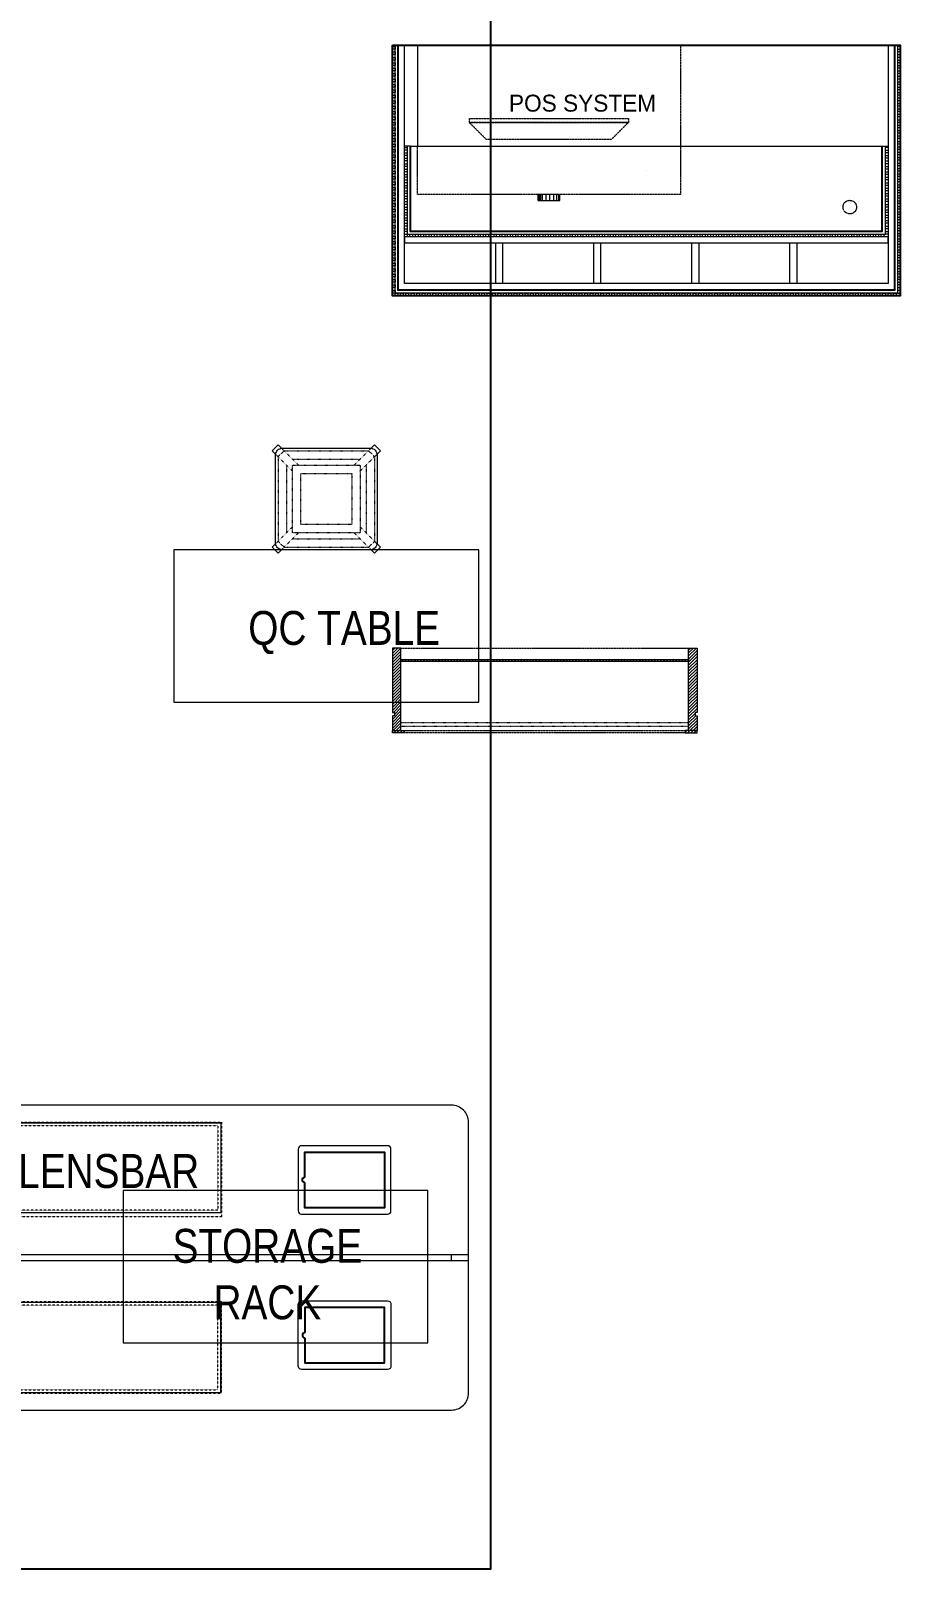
# Model space of a CAD drawing. Header units: metres. Extents: x 0 to 6210, y 0 to 10015.
# Drawn here: x 3642 to 6210, y 0 to 4542 of the extents above; entities that cross this region are included whole.
import ezdxf

# ---------------------------------------------------------------- set-up
doc = ezdxf.new("R2010")
doc.units = ezdxf.units.M
for name, pattern in [('a_p6_plan_L18$0$HIDDEN', [0.375, 0.25, -0.125]), ('ACAD_ISO03W100', [30, 12, -18]), ('HIDDENX2', [0.75, 0.5, -0.25])]:
    doc.linetypes.add(name, pattern=pattern)
doc.layers.add('FloorPlan', color=1, linetype='Continuous')
for name, color, linetype, lineweight in [('I-LK FF&E', 1, 'Continuous', 9), ('I-LK TEXT', 31, 'Continuous', 5), ('LN-ELEVATION-1', 81, 'Continuous', 13), ('LN-ELEVATION-2', 103, 'Continuous', 20), ('LN-ELEVATION-3', 125, 'a_p6_plan_L18$0$HIDDEN', 18), ('LN-ELEVATION-4', 145, 'Continuous', 13), ('LN-ELEVATION-5', 167, 'Continuous', 5), ('LN-HATCH', 251, 'Continuous', 0)]:
    doc.layers.add(name, color=color, linetype=linetype, lineweight=lineweight)
doc.styles.add('LK TXT', font='Arial Narrow.ttf')
pattern_1 = [(45, (4208834.247, 1706614.74), (-4.4901280605, 4.4901280605), [])]
pattern_2 = [(45, (4209134.247, 1706614.74), (-4.4901280605, 4.4901280605), [])]

# ---------------------------------------------------------------- blocks, each defined once
blk = doc.blocks.new('ipad')
at = {"color": 3, "linetype": 'Continuous'}
blk.add_lwpolyline([(357868.7, -232321.1), (358122.7, -232321.1, 0.414214), (358132.7, -232311.1), (358132.7, -232129.1, 0.414214), (358122.7, -232119.1), (357868.7, -232119.1, 0.414214), (357858.7, -232129.1), (357858.7, -232311.1, 0.414214)], format="xyb", close=True, dxfattribs=at)
at = {"color": 3, "linetype": 'Continuous', "lineweight": 25}
blk.add_lwpolyline([(358113.2, -232229.7), (358113.2, -232302.1), (357878.2, -232302.1), (357878.2, -232138.1), (358113.2, -232138.1), (358113.2, -232210.6, 0.327538), (358114.6, -232212.5, -0.733799), (358114.6, -232227.8, 0.327538)], format="xyb", close=True, dxfattribs=at)
blk = doc.blocks.new('lensbar')
at = {"color": 5, "linetype": 'HIDDENX2', "ltscale": 0.05}
for points in [[(730, 850), (1370, 850), (1370, 570.5), (730, 570.5)], [(740, 840), (1360, 840), (1360, 590.5), (740, 590.5)], [(730, 50), (1370, 50), (1370, 319.5), (730, 319.5)], [(740, 60), (1360, 60), (1360, 309.5), (740, 309.5)]]:
    blk.add_lwpolyline(points, close=True, dxfattribs=at)
at = {"color": 4, "linetype": 'Continuous'}
for points in [[(732, 848), (1368, 848), (1368, 582.5), (732, 582.5)], [(732, 52), (1368, 52), (1368, 317.5), (732, 317.5)]]:
    blk.add_lwpolyline(points, close=True, dxfattribs=at)
at = {"layer": 'LN-ELEVATION-1'}
for points in [[(2100, 458.5), (0, 458.5), (0, 441.5), (2100, 441.5)], [(50, 441.5), (2050, 441.5), (2050, 458.5), (50, 458.5)]]:
    blk.add_lwpolyline(points, close=True, dxfattribs=at)
at = {"layer": 'LN-ELEVATION-2'}
blk.add_lwpolyline([(50, 0), (2050, 0, 0.414214), (2100, 50), (2100, 850, 0.414214), (2050, 900), (50, 900, 0.414214), (0, 850), (0, 50, 0.414214)], format="xyb", close=True, dxfattribs=at)
at = {"color": 2, "linetype": 'Continuous', "xscale": -1, "rotation": 180}
blk.add_blockref('IPAD', (-357629.7, -231541.1), dxfattribs=at)
at = {"color": 2, "linetype": 'Continuous'}
blk.add_blockref('IPAD', (-357629.7, 232441.1), dxfattribs=at)
at = {"layer": 'LN-ELEVATION-1', "rotation": 180}
blk.add_blockref('IPAD', (359729.7, -231540.6), dxfattribs=at)
at = {"layer": 'LN-ELEVATION-1', "xscale": -1}
blk.add_blockref('IPAD', (359729.7, 232441.1), dxfattribs=at)
blk = doc.blocks.new('LENSBAR_1')
at = {"layer": 'I-LK FF&E'}
blk.add_blockref('LENSBAR', (0, 0), dxfattribs=at)
at = {"layer": 'I-LK TEXT', "color": 0, "linetype": 'Continuous', "ltscale": 3, "insert": (1162, 705.1), "char_height": 100, "width": 783.964, "attachment_point": 5, "style": 'LK TXT'}
blk.add_mtext('\\pxql;LENSBAR', dxfattribs=at)
blk = doc.blocks.new('STORAGE_RACK_1')
at = {"layer": 'I-LK FF&E'}
blk.add_lwpolyline([(900, 468.1), (0, 468.1), (0, 18.1), (900, 18.1)], close=True, dxfattribs=at)
at = {"layer": 'I-LK TEXT', "color": 0, "linetype": 'Continuous', "ltscale": 3, "insert": (-123.9, 354.8), "char_height": 100, "attachment_point": 1, "style": 'LK TXT'}
blk.add_mtext_dynamic_manual_height_columns('\\pxqc;STORAGE \\PRACK', width=1099.487, gutter_width=1, heights=[0], dxfattribs=at)
blk = doc.blocks.new('dfghthrtwe')
at = {"layer": 'LN-ELEVATION-1', "ltscale": 0.5}
blk.add_lwpolyline([(130, -225), (-130, -225, -0.414214), (-150, -205), (-150, 55, -0.414214), (-130, 75), (130, 75, -0.414214), (150, 55), (150, -205, -0.414214)], format="xyb", close=True, dxfattribs=at)
at = {"layer": 'LN-ELEVATION-3', "linetype": 'ACAD_ISO03W100', "ltscale": 0.05}
for p, q in [((-100, 7.3), (-142.4, 49.7)), ((-142.4, -199.7), (-142.4, 49.7)), ((-82.3, 25), (-124.7, 67.4)), ((124.7, 67.4), (-124.7, 67.4)), ((82.3, 25), (124.7, 67.4)), ((100, 7.3), (142.4, 49.7)), ((142.4, -199.7), (142.4, 49.7)), ((-117.4, -174.7), (-117.4, 24.7)), ((99.7, 42.4), (-99.7, 42.4)), ((117.4, -174.7), (117.4, 24.7)), ((-100, -157.3), (-142.4, -199.7)), ((-82.3, -175), (-124.7, -217.4)), ((82.3, -175), (124.7, -217.4)), ((100, -157.3), (142.4, -199.7)), ((124.7, -217.4), (-124.7, -217.4)), ((99.7, -192.4), (-99.7, -192.4))]:
    blk.add_line(p, q, dxfattribs=at)
for points in [[(-132.2, 74.9), (-124.7, 67.4), (-142.4, 49.7), (-149.9, 57.2)], [(132.2, 74.9), (124.7, 67.4), (142.4, 49.7), (149.9, 57.2)], [(-132.2, -224.9), (-124.7, -217.4), (-142.4, -199.7), (-149.9, -207.2)], [(132.2, -224.9), (124.7, -217.4), (142.4, -199.7), (149.9, -207.2)]]:
    blk.add_lwpolyline(points, dxfattribs=at)
for points in [[(100, -175), (-100, -175), (-100, 25), (100, 25)], [(75, -150), (-75, -150), (-75, 0), (75, 0)]]:
    blk.add_lwpolyline(points, close=True, dxfattribs=at)
at = {"layer": 'LN-ELEVATION-5', "ltscale": 0.5}
for points in [[(-149.9, 57.2), (-160.1, 67.4), (-142.4, 85.1), (-132.2, 74.9)], [(149.9, 57.2), (160.1, 67.4), (142.4, 85.1), (132.2, 74.9)], [(-149.9, -207.2), (-160.1, -217.4), (-142.4, -235.1), (-132.2, -224.9)], [(149.9, -207.2), (160.1, -217.4), (142.4, -235.1), (132.2, -224.9)]]:
    blk.add_lwpolyline(points, dxfattribs=at)
blk = doc.blocks.new('QC_TABLE_MEDIUM_1')
at = {"layer": 'I-LK FF&E'}
blk.add_lwpolyline([(0, 0), (900, 0), (900, 450), (0, 450)], close=True, dxfattribs=at)
at = {"layer": 'I-LK FF&E', "rotation": 180}
blk.add_blockref('DFGHTHRTWE', (450, 525), dxfattribs=at)
at = {"layer": 'I-LK TEXT', "color": 0, "linetype": 'Continuous', "ltscale": 3, "insert": (110.7, 269.3), "char_height": 100, "attachment_point": 1, "style": 'LK TXT'}
blk.add_mtext_dynamic_manual_height_columns('\\pxqc;QC TABLE', width=783.964, gutter_width=1, heights=[0], dxfattribs=at)
blk = doc.blocks.new('jj 900')
at = {"layer": 'LN-HATCH', "ltscale": 0.5}
h = blk.add_hatch(dxfattribs=at)
h.set_pattern_fill('ANSI31', color=256, scale=50)
h.set_pattern_definition([(45, (0, 0), (-4.419417, 4.419417), [])])
h.paths.add_polyline_path([(-911.8, 0), (-911.8, -190), (-905.8, -190), (-905.8, -200), (-911.8, -200), (-911.8, -244), (-886.8, -244), (-886.8, 0)])
h = blk.add_hatch(dxfattribs=at)
h.set_pattern_fill('ANSI31', color=256, scale=2)
h.set_pattern_definition(pattern_1)
h.paths.add_polyline_path([(-11.8, 0), (-11.8, -190), (-17.8, -190), (-17.8, -200), (-11.8, -200), (-11.8, -244), (-36.8, -244), (-36.8, 0)])
h = blk.add_hatch(dxfattribs=at)
h.set_pattern_fill('ANSI31', color=256, scale=2)
h.set_pattern_definition(pattern_2)
h.paths.add_polyline_path([(-36.8, -40), (-886.8, -40), (-886.8, -34), (-36.8, -34)])
h = blk.add_hatch(dxfattribs=at)
h.set_pattern_fill('ANSI31', color=256, scale=2)
h.set_pattern_definition(pattern_2)
h.paths.add_polyline_path([(-876.8, -244), (-876.8, -250), (-911.8, -250), (-911.8, -244)])
h = blk.add_hatch(dxfattribs=at)
h.set_pattern_fill('ANSI31', color=256, scale=2)
h.set_pattern_definition(pattern_1)
h.paths.add_polyline_path([(-46.8, -244), (-46.8, -250), (-11.8, -250), (-11.8, -244)])
at = {"layer": 'LN-ELEVATION-1', "ltscale": 0.5}
for points in [[(-911.8, 0), (-911.8, -190), (-905.8, -190), (-905.8, -200), (-911.8, -200), (-911.8, -244), (-886.8, -244), (-886.8, 0)], [(-11.8, 0), (-11.8, -190), (-17.8, -190), (-17.8, -200), (-11.8, -200), (-11.8, -244), (-36.8, -244), (-36.8, 0)], [(-36.8, -40), (-886.8, -40), (-886.8, -34), (-36.8, -34)], [(-876.8, -244), (-876.8, -250), (-911.8, -250), (-911.8, -244)], [(-46.8, -244), (-46.8, -250), (-11.8, -250), (-11.8, -244)]]:
    blk.add_lwpolyline(points, close=True, dxfattribs=at)
at = {"layer": 'LN-ELEVATION-3', "ltscale": 0.5}
for p, q in [((-886.8, 0), (-36.8, 0)), ((-876.8, -244), (-46.8, -244)), ((-46.8, -250), (-876.8, -250))]:
    blk.add_line(p, q, dxfattribs=at)
at = {"layer": 'LN-ELEVATION-4', "linetype": 'ACAD_ISO03W100', "ltscale": 0.05}
blk.add_lwpolyline([(-886.8, -220), (-36.8, -220), (-36.8, -232), (-886.8, -232)], close=True, dxfattribs=at)
blk = doc.blocks.new('JJ_FIXTURE_MEDIUM_2')
at = {"layer": 'I-LK FF&E'}
blk.add_blockref('JJ 900', (911.8, 250), dxfattribs=at)
blk = doc.blocks.new('pos1500')
blk.add_lwpolyline([(0, -72), (0, -72)])
at = {"layer": 'Defpoints'}
blk.add_lwpolyline([(-750, 298), (750, 298), (750, -442), (-750, -442)], close=True, dxfattribs=at)
at = {"layer": 'LN-ELEVATION-1', "ltscale": 0.5}
for points in [[(-696, 0), (-714, 0)], [(-706, 0), (-706, -260), (706, -260), (706, 0)], [(-698, 0), (-698, -252), (698, -252), (698, 0)], [(-696, 0), (-696, -250), (696, -250), (696, 0)], [(-696, 0), (696, 0)], [(696, 0), (714, 0)]]:
    blk.add_lwpolyline(points, dxfattribs=at)
for points in [[(714, 0), (714, -4), (706, -4), (706, 0)], [(-706, -4), (-706, -12), (-714, -12), (-714, -4)], [(-706, -20), (-706, -28), (-714, -28), (-714, -20)], [(-706, -36), (-706, -44), (-714, -44), (-714, -36)], [(714, -12), (714, -20), (706, -20), (706, -12)], [(714, -28), (714, -36), (706, -36), (706, -28)], [(714, -44), (714, -52), (706, -52), (706, -44)], [(-706, -52), (-706, -60), (-714, -60), (-714, -52)], [(-706, -68), (-706, -76), (-714, -76), (-714, -68)], [(-706, -84), (-706, -92), (-714, -92), (-714, -84)], [(714, -60), (714, -68), (706, -68), (706, -60)], [(714, -76), (714, -84), (706, -84), (706, -76)], [(-706, -100), (-706, -108), (-714, -108), (-714, -100)], [(-706, -116), (-706, -124), (-714, -124), (-714, -116)], [(-706, -132), (-706, -140), (-714, -140), (-714, -132)], [(714, -92), (714, -100), (706, -100), (706, -92)], [(714, -108), (714, -116), (706, -116), (706, -108)], [(714, -124), (714, -132), (706, -132), (706, -124)], [(-706, -148), (-706, -156), (-714, -156), (-714, -148)], [(-706, -164), (-706, -172), (-714, -172), (-714, -164)], [(-706, -180), (-706, -188), (-714, -188), (-714, -180)], [(714, -140), (714, -148), (706, -148), (706, -140)], [(714, -156), (714, -164), (706, -164), (706, -156)], [(714, -172), (714, -180), (706, -180), (706, -172)], [(-706, -196), (-706, -204), (-714, -204), (-714, -196)], [(-706, -212), (-706, -220), (-714, -220), (-714, -212)], [(714, -188), (714, -196), (706, -196), (706, -188)], [(714, -204), (714, -212), (706, -212), (706, -204)], [(714, -220), (714, -228), (706, -228), (706, -220)], [(-706, -228), (-706, -236), (-714, -236), (-714, -228)], [(-706, -244), (-706, -252), (-714, -252), (-714, -244)], [(-706, -260), (-706, -268), (-714, -268), (-714, -260)], [(-690, -260), (-690, -268), (-698, -268), (-698, -260)], [(-674, -260), (-674, -268), (-682, -268), (-682, -260)], [(-658, -260), (-658, -268), (-666, -268), (-666, -260)], [(-642, -260), (-642, -268), (-650, -268), (-650, -260)], [(-626, -260), (-626, -268), (-634, -268), (-634, -260)], [(-610, -260), (-610, -268), (-618, -268), (-618, -260)], [(-594, -260), (-594, -268), (-602, -268), (-602, -260)], [(-578, -260), (-578, -268), (-586, -268), (-586, -260)], [(-562, -260), (-562, -268), (-570, -268), (-570, -260)], [(-546, -260), (-546, -268), (-554, -268), (-554, -260)], [(-530, -260), (-530, -268), (-538, -268), (-538, -260)], [(-514, -260), (-514, -268), (-522, -268), (-522, -260)], [(-498, -260), (-498, -268), (-506, -268), (-506, -260)], [(-482, -260), (-482, -268), (-490, -268), (-490, -260)], [(-466, -260), (-466, -268), (-474, -268), (-474, -260)], [(-450, -260), (-450, -268), (-458, -268), (-458, -260)], [(-434, -260), (-434, -268), (-442, -268), (-442, -260)], [(-418, -260), (-418, -268), (-426, -268), (-426, -260)], [(-402, -260), (-402, -268), (-410, -268), (-410, -260)], [(-386, -260), (-386, -268), (-394, -268), (-394, -260)], [(-370, -260), (-370, -268), (-378, -268), (-378, -260)], [(-354, -260), (-354, -268), (-362, -268), (-362, -260)], [(-338, -260), (-338, -268), (-346, -268), (-346, -260)], [(-322, -260), (-322, -268), (-330, -268), (-330, -260)], [(-306, -260), (-306, -268), (-314, -268), (-314, -260)], [(-290, -260), (-290, -268), (-298, -268), (-298, -260)], [(-274, -260), (-274, -268), (-282, -268), (-282, -260)], [(-258, -260), (-258, -268), (-266, -268), (-266, -260)], [(-242, -260), (-242, -268), (-250, -268), (-250, -260)], [(-226, -260), (-226, -268), (-234, -268), (-234, -260)], [(-210, -260), (-210, -268), (-218, -268), (-218, -260)], [(-194, -260), (-194, -268), (-202, -268), (-202, -260)], [(-178, -260), (-178, -268), (-186, -268), (-186, -260)], [(-162, -260), (-162, -268), (-170, -268), (-170, -260)], [(-146, -260), (-146, -268), (-154, -268), (-154, -260)], [(-130, -260), (-130, -268), (-138, -268), (-138, -260)], [(-114, -260), (-114, -268), (-122, -268), (-122, -260)], [(-98, -260), (-98, -268), (-106, -268), (-106, -260)], [(-82, -260), (-82, -268), (-90, -268), (-90, -260)], [(-66, -260), (-66, -268), (-74, -268), (-74, -260)], [(-50, -260), (-50, -268), (-58, -268), (-58, -260)], [(-34, -260), (-34, -268), (-42, -268), (-42, -260)], [(-18, -260), (-18, -268), (-26, -268), (-26, -260)], [(-2, -260), (-2, -268), (-10, -268), (-10, -260)], [(14, -260), (14, -268), (6, -268), (6, -260)], [(30, -260), (30, -268), (22, -268), (22, -260)], [(46, -260), (46, -268), (38, -268), (38, -260)], [(62, -260), (62, -268), (54, -268), (54, -260)], [(78, -260), (78, -268), (70, -268), (70, -260)], [(94, -260), (94, -268), (86, -268), (86, -260)], [(110, -260), (110, -268), (102, -268), (102, -260)], [(126, -260), (126, -268), (118, -268), (118, -260)], [(142, -260), (142, -268), (134, -268), (134, -260)], [(158, -260), (158, -268), (150, -268), (150, -260)], [(174, -260), (174, -268), (166, -268), (166, -260)], [(190, -260), (190, -268), (182, -268), (182, -260)], [(206, -260), (206, -268), (198, -268), (198, -260)], [(222, -260), (222, -268), (214, -268), (214, -260)], [(238, -260), (238, -268), (230, -268), (230, -260)], [(254, -260), (254, -268), (246, -268), (246, -260)], [(270, -260), (270, -268), (262, -268), (262, -260)], [(286, -260), (286, -268), (278, -268), (278, -260)], [(302, -260), (302, -268), (294, -268), (294, -260)], [(318, -260), (318, -268), (310, -268), (310, -260)], [(334, -260), (334, -268), (326, -268), (326, -260)], [(350, -260), (350, -268), (342, -268), (342, -260)], [(366, -260), (366, -268), (358, -268), (358, -260)], [(382, -260), (382, -268), (374, -268), (374, -260)], [(398, -260), (398, -268), (390, -268), (390, -260)], [(414, -260), (414, -268), (406, -268), (406, -260)], [(430, -260), (430, -268), (422, -268), (422, -260)], [(446, -260), (446, -268), (438, -268), (438, -260)], [(462, -260), (462, -268), (454, -268), (454, -260)], [(478, -260), (478, -268), (470, -268), (470, -260)], [(494, -260), (494, -268), (486, -268), (486, -260)], [(510, -260), (510, -268), (502, -268), (502, -260)], [(526, -260), (526, -268), (518, -268), (518, -260)], [(542, -260), (542, -268), (534, -268), (534, -260)], [(558, -260), (558, -268), (550, -268), (550, -260)], [(574, -260), (574, -268), (566, -268), (566, -260)], [(590, -260), (590, -268), (582, -268), (582, -260)], [(606, -260), (606, -268), (598, -268), (598, -260)], [(622, -260), (622, -268), (614, -268), (614, -260)], [(638, -260), (638, -268), (630, -268), (630, -260)], [(654, -260), (654, -268), (646, -268), (646, -260)], [(670, -260), (670, -268), (662, -268), (662, -260)], [(686, -260), (686, -268), (678, -268), (678, -260)], [(702, -260), (702, -268), (694, -268), (694, -260)], [(714, -236), (714, -244), (706, -244), (706, -236)], [(714, -252), (714, -260), (706, -260), (706, -252)]]:
    blk.add_lwpolyline(points, close=True, dxfattribs=at)
at = {"layer": 'LN-ELEVATION-3', "color": 13, "ltscale": 0.5, "true_color": 0xff5252}
for p, q in [((-318, -143), (-318, -161)), ((-316.2, -143), (-316.2, -161)), ((-312.1, -143), (-312.1, -161)), ((-307.9, -143), (-307.9, -161)), ((-297, -143), (-297, -161)), ((-285.6, -143), (-285.6, -161)), ((-274.5, -143), (-274.5, -161)), ((-264.8, -143), (-264.8, -161)), ((-259, -143), (-259, -161)), ((-256.6, -143), (-256.6, -161))]:
    blk.add_line(p, q, dxfattribs=at)
at = {"layer": 'LN-ELEVATION-3', "linetype": 'ByBlock', "ltscale": 0.5}
for points in [[(-742, 294), (-742, 286), (-750, 286), (-750, 294)], [(-742, 278), (-742, 270), (-750, 270), (-750, 278)], [(742, 294), (742, 286), (750, 286), (750, 294)], [(742, 278), (742, 270), (750, 270), (750, 278)], [(-742, 262), (-742, 254), (-750, 254), (-750, 262)], [(-742, 246), (-742, 238), (-750, 238), (-750, 246)], [(-742, 230), (-742, 222), (-750, 222), (-750, 230)], [(742, 262), (742, 254), (750, 254), (750, 262)], [(742, 246), (742, 238), (750, 238), (750, 246)], [(742, 230), (742, 222), (750, 222), (750, 230)], [(-742, 214), (-742, 206), (-750, 206), (-750, 214)], [(-742, 198), (-742, 190), (-750, 190), (-750, 198)], [(-742, 182), (-742, 174), (-750, 174), (-750, 182)], [(742, 214), (742, 206), (750, 206), (750, 214)], [(742, 198), (742, 190), (750, 190), (750, 198)], [(742, 182), (742, 174), (750, 174), (750, 182)], [(-742, 166), (-742, 158), (-750, 158), (-750, 166)], [(-742, 150), (-742, 142), (-750, 142), (-750, 150)], [(742, 166), (742, 158), (750, 158), (750, 166)], [(742, 150), (742, 142), (750, 142), (750, 150)], [(-742, 134), (-742, 126), (-750, 126), (-750, 134)], [(-742, 118), (-742, 110), (-750, 110), (-750, 118)], [(-742, 102), (-742, 94), (-750, 94), (-750, 102)], [(742, 134), (742, 126), (750, 126), (750, 134)], [(742, 118), (742, 110), (750, 110), (750, 118)], [(742, 102), (742, 94), (750, 94), (750, 102)], [(-742, 86), (-742, 78), (-750, 78), (-750, 86)], [(-742, 70), (-742, 62), (-750, 62), (-750, 70)], [(-742, 54), (-742, 46), (-750, 46), (-750, 54)], [(742, 86), (742, 78), (750, 78), (750, 86)], [(742, 70), (742, 62), (750, 62), (750, 70)], [(742, 54), (742, 46), (750, 46), (750, 54)], [(-742, 38), (-742, 30), (-750, 30), (-750, 38)], [(-742, 22), (-742, 14), (-750, 14), (-750, 22)], [(-742, 6), (-742, -2), (-750, -2), (-750, 6)], [(742, 38), (742, 30), (750, 30), (750, 38)], [(742, 22), (742, 14), (750, 14), (750, 22)], [(742, 6), (742, -2), (750, -2), (750, 6)], [(-742, -10), (-742, -18), (-750, -18), (-750, -10)], [(-742, -26), (-742, -34), (-750, -34), (-750, -26)], [(-742, -42), (-742, -50), (-750, -50), (-750, -42)], [(742, -10), (742, -18), (750, -18), (750, -10)], [(742, -26), (742, -34), (750, -34), (750, -26)], [(742, -42), (742, -50), (750, -50), (750, -42)], [(-742, -58), (-742, -66), (-750, -66), (-750, -58)], [(-742, -74), (-742, -82), (-750, -82), (-750, -74)], [(-742, -90), (-742, -98), (-750, -98), (-750, -90)], [(742, -58), (742, -66), (750, -66), (750, -58)], [(742, -74), (742, -82), (750, -82), (750, -74)], [(742, -90), (742, -98), (750, -98), (750, -90)], [(-742, -106), (-742, -114), (-750, -114), (-750, -106)], [(-742, -122), (-742, -130), (-750, -130), (-750, -122)], [(742, -106), (742, -114), (750, -114), (750, -106)], [(742, -122), (742, -130), (750, -130), (750, -122)], [(-742, -138), (-742, -146), (-750, -146), (-750, -138)], [(-742, -154), (-742, -162), (-750, -162), (-750, -154)], [(-742, -170), (-742, -178), (-750, -178), (-750, -170)], [(742, -138), (742, -146), (750, -146), (750, -138)], [(742, -154), (742, -162), (750, -162), (750, -154)], [(742, -170), (742, -178), (750, -178), (750, -170)], [(-742, -186), (-742, -194), (-750, -194), (-750, -186)], [(-742, -202), (-742, -210), (-750, -210), (-750, -202)], [(-742, -218), (-742, -226), (-750, -226), (-750, -218)], [(742, -186), (742, -194), (750, -194), (750, -186)], [(742, -202), (742, -210), (750, -210), (750, -202)], [(742, -218), (742, -226), (750, -226), (750, -218)], [(-742, -234), (-742, -242), (-750, -242), (-750, -234)], [(-742, -250), (-742, -258), (-750, -258), (-750, -250)], [(-742, -266), (-742, -274), (-750, -274), (-750, -266)], [(714, -268), (-714, -268), (-714, -286), (714, -286)], [(742, -234), (742, -242), (750, -242), (750, -234)], [(742, -250), (742, -258), (750, -258), (750, -250)], [(742, -266), (742, -274), (750, -274), (750, -266)], [(-742, -282), (-742, -290), (-750, -290), (-750, -282)], [(-742, -298), (-742, -306), (-750, -306), (-750, -298)], [(-742, -314), (-742, -322), (-750, -322), (-750, -314)], [(-444.4, -286), (-424.4, -286), (-424.4, -406), (-444.4, -406)], [(-154.8, -286), (-134.8, -286), (-134.8, -406), (-154.8, -406)], [(134.8, -286), (154.8, -286), (154.8, -406), (134.8, -406)], [(424.4, -286), (444.4, -286), (444.4, -406), (424.4, -406)], [(742, -282), (742, -290), (750, -290), (750, -282)], [(742, -298), (742, -306), (750, -306), (750, -298)], [(742, -314), (742, -322), (750, -322), (750, -314)], [(-742, -330), (-742, -338), (-750, -338), (-750, -330)], [(-742, -346), (-742, -354), (-750, -354), (-750, -346)], [(-742, -362), (-742, -370), (-750, -370), (-750, -362)], [(742, -330), (742, -338), (750, -338), (750, -330)], [(742, -346), (742, -354), (750, -354), (750, -346)], [(742, -362), (742, -370), (750, -370), (750, -362)], [(-742, -378), (-742, -386), (-750, -386), (-750, -378)], [(-742, -394), (-742, -402), (-750, -402), (-750, -394)], [(742, -378), (742, -386), (750, -386), (750, -378)], [(742, -394), (742, -402), (750, -402), (750, -394)], [(-742, -410), (-742, -418), (-750, -418), (-750, -410)], [(-742, -426), (-742, -434), (-750, -434), (-750, -426)], [(-734, -434), (-734, -442), (-742, -442), (-742, -434)], [(-718, -434), (-718, -442), (-726, -442), (-726, -434)], [(-702, -434), (-702, -442), (-710, -442), (-710, -434)], [(-686, -434), (-686, -442), (-694, -442), (-694, -434)], [(-670, -434), (-670, -442), (-678, -442), (-678, -434)], [(-654, -434), (-654, -442), (-662, -442), (-662, -434)], [(-638, -434), (-638, -442), (-646, -442), (-646, -434)], [(-622, -434), (-622, -442), (-630, -442), (-630, -434)], [(-606, -434), (-606, -442), (-614, -442), (-614, -434)], [(-590, -434), (-590, -442), (-598, -442), (-598, -434)], [(-574, -434), (-574, -442), (-582, -442), (-582, -434)], [(-558, -434), (-558, -442), (-566, -442), (-566, -434)], [(-542, -434), (-542, -442), (-550, -442), (-550, -434)], [(-526, -434), (-526, -442), (-534, -442), (-534, -434)], [(-510, -434), (-510, -442), (-518, -442), (-518, -434)], [(-494, -434), (-494, -442), (-502, -442), (-502, -434)], [(-478, -434), (-478, -442), (-486, -442), (-486, -434)], [(-462, -434), (-462, -442), (-470, -442), (-470, -434)], [(-446, -434), (-446, -442), (-454, -442), (-454, -434)], [(-430, -434), (-430, -442), (-438, -442), (-438, -434)], [(-414, -434), (-414, -442), (-422, -442), (-422, -434)], [(-398, -434), (-398, -442), (-406, -442), (-406, -434)], [(-382, -434), (-382, -442), (-390, -442), (-390, -434)], [(-366, -434), (-366, -442), (-374, -442), (-374, -434)], [(-350, -434), (-350, -442), (-358, -442), (-358, -434)], [(-334, -434), (-334, -442), (-342, -442), (-342, -434)], [(-318, -434), (-318, -442), (-326, -442), (-326, -434)], [(-302, -434), (-302, -442), (-310, -442), (-310, -434)], [(-286, -434), (-286, -442), (-294, -442), (-294, -434)], [(-270, -434), (-270, -442), (-278, -442), (-278, -434)], [(-254, -434), (-254, -442), (-262, -442), (-262, -434)], [(-238, -434), (-238, -442), (-246, -442), (-246, -434)], [(-222, -434), (-222, -442), (-230, -442), (-230, -434)], [(-206, -434), (-206, -442), (-214, -442), (-214, -434)], [(-190, -434), (-190, -442), (-198, -442), (-198, -434)], [(-174, -434), (-174, -442), (-182, -442), (-182, -434)], [(-158, -434), (-158, -442), (-166, -442), (-166, -434)], [(-142, -434), (-142, -442), (-150, -442), (-150, -434)], [(-126, -434), (-126, -442), (-134, -442), (-134, -434)], [(-110, -434), (-110, -442), (-118, -442), (-118, -434)], [(-94, -434), (-94, -442), (-102, -442), (-102, -434)], [(-78, -434), (-78, -442), (-86, -442), (-86, -434)], [(-62, -434), (-62, -442), (-70, -442), (-70, -434)], [(-46, -434), (-46, -442), (-54, -442), (-54, -434)], [(-30, -434), (-30, -442), (-38, -442), (-38, -434)], [(-14, -434), (-14, -442), (-22, -442), (-22, -434)], [(2, -434), (2, -442), (-6, -442), (-6, -434)], [(18, -434), (18, -442), (10, -442), (10, -434)], [(34, -434), (34, -442), (26, -442), (26, -434)], [(50, -434), (50, -442), (42, -442), (42, -434)], [(66, -434), (66, -442), (58, -442), (58, -434)], [(82, -434), (82, -442), (74, -442), (74, -434)], [(98, -434), (98, -442), (90, -442), (90, -434)], [(114, -434), (114, -442), (106, -442), (106, -434)], [(130, -434), (130, -442), (122, -442), (122, -434)], [(146, -434), (146, -442), (138, -442), (138, -434)], [(162, -434), (162, -442), (154, -442), (154, -434)], [(178, -434), (178, -442), (170, -442), (170, -434)], [(194, -434), (194, -442), (186, -442), (186, -434)], [(210, -434), (210, -442), (202, -442), (202, -434)], [(226, -434), (226, -442), (218, -442), (218, -434)], [(242, -434), (242, -442), (234, -442), (234, -434)], [(258, -434), (258, -442), (250, -442), (250, -434)], [(274, -434), (274, -442), (266, -442), (266, -434)], [(290, -434), (290, -442), (282, -442), (282, -434)], [(306, -434), (306, -442), (298, -442), (298, -434)], [(322, -434), (322, -442), (314, -442), (314, -434)], [(338, -434), (338, -442), (330, -442), (330, -434)], [(354, -434), (354, -442), (346, -442), (346, -434)], [(370, -434), (370, -442), (362, -442), (362, -434)], [(386, -434), (386, -442), (378, -442), (378, -434)], [(402, -434), (402, -442), (394, -442), (394, -434)], [(418, -434), (418, -442), (410, -442), (410, -434)], [(434, -434), (434, -442), (426, -442), (426, -434)], [(450, -434), (450, -442), (442, -442), (442, -434)], [(466, -434), (466, -442), (458, -442), (458, -434)], [(482, -434), (482, -442), (474, -442), (474, -434)], [(498, -434), (498, -442), (490, -442), (490, -434)], [(514, -434), (514, -442), (506, -442), (506, -434)], [(530, -434), (530, -442), (522, -442), (522, -434)], [(546, -434), (546, -442), (538, -442), (538, -434)], [(562, -434), (562, -442), (554, -442), (554, -434)], [(578, -434), (578, -442), (570, -442), (570, -434)], [(594, -434), (594, -442), (586, -442), (586, -434)], [(610, -434), (610, -442), (602, -442), (602, -434)], [(626, -434), (626, -442), (618, -442), (618, -434)], [(642, -434), (642, -442), (634, -442), (634, -434)], [(658, -434), (658, -442), (650, -442), (650, -434)], [(674, -434), (674, -442), (666, -442), (666, -434)], [(690, -434), (690, -442), (682, -442), (682, -434)], [(706, -434), (706, -442), (698, -442), (698, -434)], [(722, -434), (722, -442), (714, -442), (714, -434)], [(738, -434), (738, -442), (730, -442), (730, -434)], [(742, -410), (742, -418), (750, -418), (750, -410)], [(742, -426), (742, -434), (750, -434), (750, -426)]]:
    blk.add_lwpolyline(points, close=True, dxfattribs=at)
for points in [[(742, 298), (742, -434), (-742, -434), (-742, 298)], [(-742, 298), (-714, 298)], [(734, 298), (734, -426), (-734, -426), (-734, 298)], [(732, 298), (732, -424), (-732, -424), (-732, 298)], [(-676, 298), (-714, 298)], [(714, 298), (714, -406), (-714, -406), (-714, 298)], [(-676, 298), (-676, 0)], [(714, 298), (101, 298)], [(742, 298), (714, 298)]]:
    blk.add_lwpolyline(points, dxfattribs=at)
at = {"layer": 'LN-ELEVATION-3', "ltscale": 0.5}
blk.add_lwpolyline([(101, 298), (101, 0)], dxfattribs=at)
at = {"layer": 'LN-ELEVATION-3', "color": 13, "ltscale": 0.5, "true_color": 0xff5252}
for points in [[(-52.5, 69.9), (-522.5, 69.9), (-522.5, 81.9), (-52.5, 81.9)], [(-102.5, 19.9), (-472.5, 19.9), (-522.5, 69.9), (-52.5, 69.9)], [(-255, -143), (-320, -143), (-320, -161), (-255, -161)]]:
    blk.add_lwpolyline(points, close=True, dxfattribs=at)
blk.add_lwpolyline([(101, 0), (101, -143), (-676, -143), (-676, 0)], dxfattribs=at)
blk.add_circle((601, -180.1), 20, dxfattribs=at)
at = {"layer": 'LN-ELEVATION-5', "ltscale": 0.5}
blk.add_lwpolyline([(-676, 298), (101, 298)], dxfattribs=at)
at = {"layer": 'LN-ELEVATION-3', "color": 13, "ltscale": 0.5, "true_color": 0xff5252, "insert": (-405.6, 151.8), "char_height": 50, "attachment_point": 1}
blk.add_mtext_dynamic_manual_height_columns('POS SYSTEM', width=506.599, gutter_width=12.5, heights=[0], dxfattribs=at)
blk = doc.blocks.new('POS_WITH_SCREEN_MEDIUM_1')
at = {"layer": 'I-LK FF&E'}
blk.add_blockref('POS1500', (750, 442), dxfattribs=at)

msp = doc.modelspace()

# ---------------------------------------------------------------- linework, layer by layer
at = {"layer": 'FloorPlan'}
msp.add_lwpolyline([(0, 0), (0, 10000), (5000, 10000), (5000, 0), (0, 0)], close=True, dxfattribs=at)

# ---------------------------------------------------------------- block references
for name, p in [('POS_WITH_SCREEN_MEDIUM_1', (4710, 3760)), ('QC_TABLE_MEDIUM_1', (4065, 2560)), ('JJ_FIXTURE_MEDIUM_2', (4710, 2470)), ('LENSBAR_1', (2835, 470)), ('STORAGE_RACK_1', (3915, 650))]:
    msp.add_blockref(name, p)

doc.saveas('drawing.dxf')
